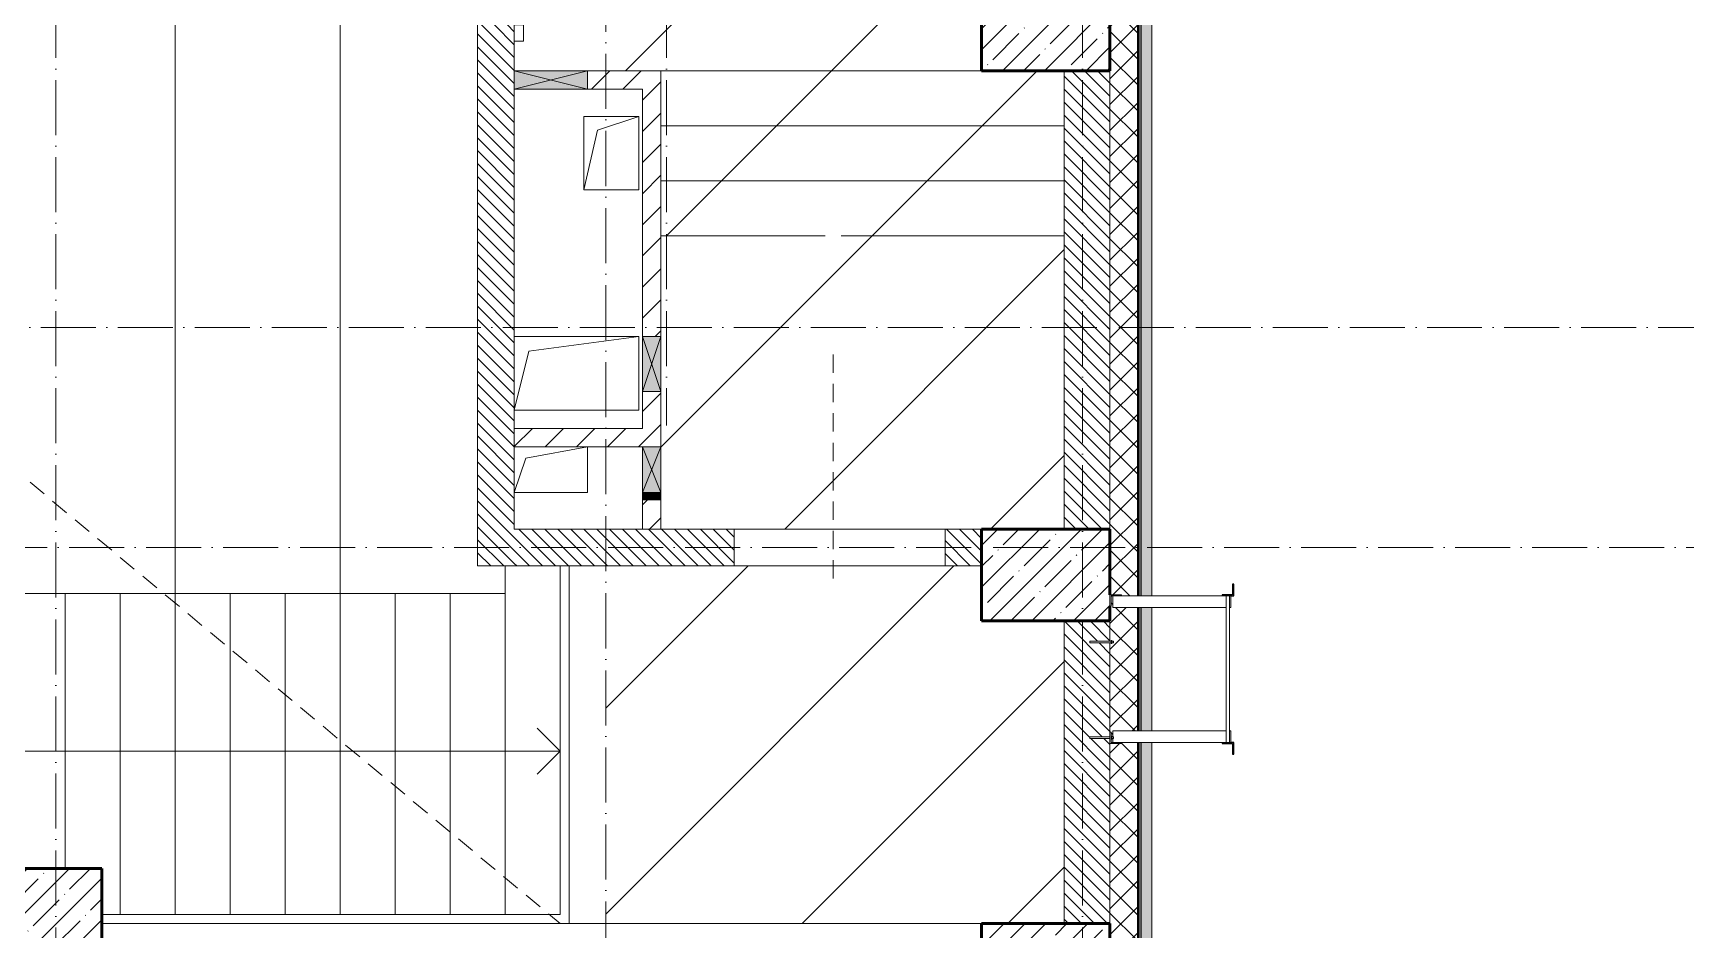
# Model space of a CAD drawing. Header units: millimetres. Extents: x -17017 to 628417, y -109036 to 199237.
# Drawn here: x 534393 to 543410, y 165281 to 170170 of the extents above; entities that cross this region are included whole.
import ezdxf

# ---------------------------------------------------------------- set-up
doc = ezdxf.new("R2010")
doc.units = ezdxf.units.MM
doc.linetypes.add('200_ШТРИХ_ш1п0_6_', pattern=[160, 100, -60])
doc.linetypes.add('50_200_ШТРИХ_1Т_ш5_п1_п1_', pattern=[700, 500, -100, 0, -100])
for name, color, linetype, lineweight in [('3.1) ЖБ окна 1.2 м', 102, 'Continuous', 30), ('A-DETL-____-OTLN-3', 7, '200_ШТРИХ_ш1п0_6_', 9), ('A-DETL-GENF-OTLN', 7, 'Continuous', 9), ('A-DOOR-____-MCUT', 7, 'Continuous', 13), ('A-DOOR-____-OTLN', 7, 'Continuous', 9), ('A-FLOR-____-OTLN', 7, 'Continuous', 9), ('A-GENM-____-MCUT', 7, 'Continuous', 25), ('A-GENM-____-OTLN', 7, 'Continuous', 9), ('A-GLAZ-____-OTLN', 7, 'Continuous', 9), ('A-WALL-____-MCUT', 7, 'Continuous', 13), ('A-WALL-____-MCUT-1', 7, 'Continuous', 9), ('A-WALL-____-PATT-1', 7, 'Continuous', 9), ('A-WALL-FNSH-MCUT-1', 7, 'Continuous', 9), ('E-ELEC-EQPM-OTLN', 7, 'Continuous', 9), ('I-WALL-____-OTLN', 7, 'Continuous', 9), ('S-COLS-____-MCUT', 7, 'Continuous', 50), ('S-COLS-____-OTLN', 7, 'Continuous', 9), ('S-GRID-____-OTLN-1', 7, '50_200_ШТРИХ_1Т_ш5_п1_п1_', 9), ('S-STRS-____-OTLN-1', 7, 'Continuous', 9), ('стяжа', 7, 'Continuous', 30)]:
    doc.layers.add(name, color=color, linetype=linetype, lineweight=lineweight)
for name, color, linetype, lineweight, true_color in [('A-DETL-GENF-OTLN-3', 9, 'Continuous', 9, 0x808080), ('A-DETL-GENF-OTLN-4', 9, '200_ШТРИХ_ш1п0_6_', 9, 0x808080), ('A-GLAZ-____-OTLN-1', 7, 'Continuous', 9, 0xc0c0c0)]:
    doc.layers.add(name, color=color, linetype=linetype, lineweight=lineweight, true_color=true_color)
pattern_1 = [(45, (473308.1, 27070.75), (-561.266, 561.266), [])]
pattern_2 = [(135, (516567.8, 90784.41), (-35.35534, -35.35534), [])]
pattern_3 = [(45, (516567.8, 90784.41), (-84.85281, 84.85281), [])]

# ---------------------------------------------------------------- blocks, each defined once
blk = doc.blocks.new('BSC_Колонна _Прямоугольная - 500х700-25279857-АР1_План отверстий 2 этажа в осях 1-64_Ю-ЯЯ')
at = {"layer": 'S-COLS-____-OTLN'}
h = blk.add_hatch(dxfattribs=at)
h.set_pattern_fill('FP_17', color=256, style=0, pattern_type=2)
h.set_pattern_definition([(315, (-76431.04, 23350), (114.04925, 114.04925), []), (315, (-76431.04, 23235.95), (114.04925, 114.04925), [201.613, -40.323, 3.353, -36.97])])
h.paths.add_polyline_path([(-250, -54.2), (-250, -350), (250, -350), (250, 350), (-250, 350)], flags=0)
at = {"layer": 'S-COLS-____-MCUT'}
for p, q in [((250, 350), (-250, 350)), ((-250, 350), (-250, -350)), ((250, -350), (250, 350)), ((-250, -350), (-170, -350)), ((-107, -350), (250, -350))]:
    blk.add_line(p, q, dxfattribs=at)
blk = doc.blocks.new('BSC_Колонна _Прямоугольная - 500х800-V66-АР1_План отверстий 2 этажа в осях 1-64_Ю-ЯЯ')
at = {"layer": 'S-COLS-____-OTLN'}
h = blk.add_hatch(dxfattribs=at)
h.set_pattern_fill('FP_77', color=256, style=0, pattern_type=2)
h.set_pattern_definition([(45, (-17950, -74431.04), (-114.04925, 114.04925), []), (45, (-17835.95, -74431.04), (-114.04925, 114.04925), [201.613, -40.323, 3.353, -36.97])])
h.paths.add_polyline_path([(-250, -400), (250, -400), (250, 400), (-250, 400)], flags=0)
at = {"layer": 'S-COLS-____-MCUT'}
for p, q in [((250, 400), (-250, 400)), ((-250, 400), (-250, -400)), ((250, -400), (250, 400)), ((-250, -400), (250, -400))]:
    blk.add_line(p, q, dxfattribs=at)
blk = doc.blocks.new('BSC_Колонна _Прямоугольная - 500х700-25976089-АР1_План отверстий 2 этажа в осях 1-64_Ю-ЯЯ')
at = {"layer": 'S-COLS-____-OTLN'}
h = blk.add_hatch(dxfattribs=at)
h.set_pattern_fill('FP_78', color=256, style=0, pattern_type=2)
h.set_pattern_definition([(315, (-74281.04, 23350), (114.04925, 114.04925), []), (315, (-74281.04, 23235.95), (114.04925, 114.04925), [201.613, -40.323, 3.353, -36.97])])
h.paths.add_polyline_path([(-250, -350), (250, -350), (250, 350), (-250, 350)], flags=0)
at = {"layer": 'S-COLS-____-MCUT'}
for p, q in [((250, 350), (-250, 350)), ((-250, 350), (-250, -350)), ((250, -350), (250, 350)), ((-250, -350), (250, -350))]:
    blk.add_line(p, q, dxfattribs=at)
blk = doc.blocks.new('BSC_Колонна _Прямоугольная - 500х700-V68-АР1_План отверстий 2 этажа в осях 1-64_Ю-ЯЯ')
at = {"layer": 'S-COLS-____-OTLN'}
h = blk.add_hatch(dxfattribs=at)
h.set_pattern_fill('FP_80', color=256, style=0, pattern_type=2)
h.set_pattern_definition([(315, (-79431.04, 23350), (114.04925, 114.04925), []), (315, (-79431.04, 23235.95), (114.04925, 114.04925), [201.613, -40.323, 3.353, -36.97])])
h.paths.add_polyline_path([(-250, -350), (250, -350), (250, 350), (-250, 350)], flags=0)
at = {"layer": 'S-COLS-____-MCUT'}
for p, q in [((250, 350), (-250, 350)), ((-250, 350), (-250, -350)), ((250, -350), (250, 350)), ((-250, -350), (250, -350))]:
    blk.add_line(p, q, dxfattribs=at)
blk = doc.blocks.new('DM_Штора_Противопожарная_Doormaster_EI-60 - ш_3000 х в_1200-27470059-АР1_План отверстий 2 этажа в осях 1-64_Ю-ЯЯ')
at = {"layer": 'A-DOOR-____-MCUT'}
for p, q in [((-1465, -100), (-1375, -100)), ((-1465, -150), (-1465, -100)), ((-1375, -150), (-1465, -150)), ((-1375, -100), (-1375, -150)), ((-1375, -125), (1625, -125)), ((1625, -100), (1715, -100)), ((1625, -150), (1625, -100)), ((1715, -150), (1625, -150)), ((1715, -100), (1715, -150))]:
    blk.add_line(p, q, dxfattribs=at)
at = {"layer": 'E-ELEC-EQPM-OTLN'}
for p, q in [((1915, -180), (1915, -100)), ((1915, -100), (2015, -100)), ((2015, -180), (1915, -180)), ((2015, -100), (2015, -180))]:
    blk.add_line(p, q, dxfattribs=at)
blk = doc.blocks.new('AR_Отверстие прямоугольное _в плите_ - AR_Отверстие прямоугольное _в плите_-30459858-АР1_План отверстий 2 этажа в осях 1-64_Ю-ЯЯ')
at = {"layer": 'A-GENM-____-OTLN'}
for p, q in [((-137.5, 62.5), (200, 125)), ((200, -125), (200, 125)), ((-200, -125), (-137.5, 62.5)), ((-200, -125), (200, -125))]:
    blk.add_line(p, q, dxfattribs=at)
blk = doc.blocks.new('AR_Отверстие прямоугольное _в плите_ - AR_Отверстие прямоугольное _в плите_-30553352-АР1_План отверстий 2 этажа в осях 1-64_Ю-ЯЯ')
at = {"layer": 'A-GENM-____-OTLN'}
for p, q in [((340, 200), (-340, 200)), ((-260, 120), (340, 200)), ((340, -200), (340, 200)), ((-340, -200), (-260, 120)), ((-340, -200), (340, -200))]:
    blk.add_line(p, q, dxfattribs=at)
blk = doc.blocks.new('AR_Отверстие прямоугольное _в плите_ - AR_Отверстие прямоугольное _в плите_-V197-АР1_План отверстий 2 этажа в осях 1-64_Ю-ЯЯ')
at = {"layer": 'A-GENM-____-OTLN'}
for p, q in [((150, 200), (-150, 200)), ((-150, 200), (-150, -200)), ((-75, 125), (150, 200)), ((150, -200), (150, 200)), ((-150, -200), (-75, 125)), ((-150, -200), (150, -200))]:
    blk.add_line(p, q, dxfattribs=at)
blk = doc.blocks.new('ЛМ_Уголок_ГОСТ 8509-93 - L 63х63x6-29176215-АР1_План отверстий 2 этажа в осях 1-64_Ю-ЯЯ')
at = {"layer": 'A-GENM-____-MCUT'}
for p, q in [((24375, 76381), (24369, 76381)), ((24369, 76381), (24369, 76324)), ((24375, 76318), (24375, 76381)), ((24369, 76324), (24312, 76324)), ((24312, 76324), (24312, 76318)), ((24360, 76318), (24375, 76318))]:
    blk.add_line(p, q, dxfattribs=at)
blk = doc.blocks.new('ЛМ_Уголок_ГОСТ 8509-93 - L 63х63x6-29176216-АР1_План отверстий 2 этажа в осях 1-64_Ю-ЯЯ')
at = {"layer": 'A-GENM-____-MCUT'}
for p, q in [((24312, 75518), (24312, 75512)), ((24312, 75512), (24369, 75512)), ((24375, 75518), (24360, 75518)), ((24369, 75512), (24369, 75455)), ((24375, 75455), (24375, 75518)), ((24369, 75455), (24375, 75455))]:
    blk.add_line(p, q, dxfattribs=at)
blk = doc.blocks.new('Анкер клиновой - Анкер клиновой МКТ V-A 10-10-15_115-14811140-АР1_План отверстий 2 этажа в осях 1-64_Ю-ЯЯ')
at = {"layer": 'A-GENM-____-OTLN'}
for p, q in [((23706, 76071), (23591, 76071)), ((23591, 76061), (23591, 76071)), ((23591, 76061), (23706, 76061)), ((23710, 76074), (23706, 76074)), ((23706, 76058), (23706, 76074)), ((23706, 76074), (23706, 76071.7)), ((23706, 76060.4), (23706, 76058)), ((23706, 76058), (23710, 76058)), ((23710, 76071.7), (23710, 76074)), ((23710, 76074), (23710, 76058)), ((23720, 76071), (23710, 76071)), ((23710, 76061), (23720, 76061)), ((23710, 76058), (23710, 76060.4)), ((23720, 76071), (23720, 76061))]:
    blk.add_line(p, q, dxfattribs=at)
blk = doc.blocks.new('Анкер клиновой - Анкер клиновой МКТ V-A 10-10-15_115-V201-АР1_План отверстий 2 этажа в осях 1-64_Ю-ЯЯ')
at = {"layer": 'A-GENM-____-OTLN'}
for p, q in [((23700, 75550), (23591, 75550)), ((23591, 75540), (23591, 75550)), ((23591, 75540), (23700, 75540)), ((23710, 75553), (23706, 75553)), ((23706, 75537), (23710, 75537)), ((23710, 75550.7), (23710, 75553)), ((23710, 75553), (23710, 75537)), ((23720, 75550), (23710, 75550)), ((23710, 75540), (23720, 75540)), ((23710, 75537), (23710, 75539.4)), ((23720, 75550), (23720, 75540))]:
    blk.add_line(p, q, dxfattribs=at)
blk = doc.blocks.new('ЛМ_Арматурный стержень_ГОСТ 5781-82 - Ø 18 А240-29172526-АР1_План отверстий 2 этажа в осях 1-64_Ю-ЯЯ')
at = {"layer": 'A-GENM-____-OTLN'}
for p, q in [((24334, 76318), (24334, 75518)), ((24334, 76318), (24343, 76318)), ((24343, 76318), (24352, 76318)), ((24352, 75518), (24352, 76318)), ((24343, 75518), (24334, 75518)), ((24352, 75518), (24343, 75518))]:
    blk.add_line(p, q, dxfattribs=at)
blk = doc.blocks.new('ЛМ_Уголок_ГОСТ 8509-93 - L 63х63x6-29171483-АР1_План отверстий 2 этажа в осях 1-64_Ю-ЯЯ')
at = {"layer": 'A-GENM-____-OTLN'}
for p, q in [((23700, 76324), (23700, 76261)), ((23763, 76324), (23700, 76324)), ((23706, 76261), (23706, 76318)), ((23706, 76318), (23763, 76318)), ((23763, 76318), (23763, 76324)), ((23700, 76261), (23706, 76261))]:
    blk.add_line(p, q, dxfattribs=at)
blk = doc.blocks.new('ЛМ_Уголок_ГОСТ 8509-93 - L 63х63x6-29171484-АР1_План отверстий 2 этажа в осях 1-64_Ю-ЯЯ')
at = {"layer": 'A-GENM-____-OTLN'}
for p, q in [((23706, 75575), (23700, 75575)), ((23700, 75575), (23700, 75512)), ((23706, 75518), (23706, 75575)), ((23700, 75512), (23763, 75512)), ((23763, 75518), (23706, 75518)), ((23763, 75512), (23763, 75518))]:
    blk.add_line(p, q, dxfattribs=at)
blk = doc.blocks.new('ЛМ_Уголок_ГОСТ 8509-93 - L 63х63x6-30750527-АР1_План отверстий 2 этажа в осях 1-64_Ю-ЯЯ')
at = {"layer": 'A-GENM-____-OTLN'}
for p, q in [((0, 45.2), (0, -17.8)), ((619, 45.2), (0, 45.2)), ((645, 45.2), (637, 45.2)), ((645, -17.8), (645, 45.2)), ((48, -17.8), (619, -17.8)), ((637, -17.8), (645, -17.8))]:
    blk.add_line(p, q, dxfattribs=at)
blk = doc.blocks.new('ЛМ_Уголок_ГОСТ 8509-93 - L 63х63x6-30750528-АР1_План отверстий 2 этажа в осях 1-64_Ю-ЯЯ')
at = {"layer": 'A-GENM-____-OTLN'}
for p, q in [((0, 17.8), (0, -4.4)), ((619, 17.8), (48, 17.8)), ((645, 17.8), (637, 17.8)), ((645, -45.2), (645, 17.8)), ((0, -14), (0, -45.2)), ((0, -45.2), (619, -45.2)), ((637, -45.2), (645, -45.2))]:
    blk.add_line(p, q, dxfattribs=at)
blk = doc.blocks.new('Отлив_СКБ1 - Отлив_Фасады на кровле-32719945-АР1_План отверстий 2 этажа в осях 1-64_Ю-ЯЯ')
at = {"layer": 'A-GLAZ-____-OTLN-1'}
h = blk.add_hatch(color=256, dxfattribs=at)
h.paths.add_polyline_path([(17312, 170), (17254, 228), (9745, 228), (9745, 170), (14782, 170), (14782, 204), (16582, 204), (16582, 170), (17141.2, 170)], flags=0)
h.paths.add_polyline_path([(9682, 228), (9008, 228), (9008, 170), (9682, 170)], flags=0)
h.paths.add_polyline_path([(8945, 170), (8945, 228), (40.2, 228), (40.2, 170), (8665.5, 170)], flags=0)
h.paths.add_polyline_path([(17.6, 170), (17.6, 228), (2, 228), (2, 170)], flags=0)
at = {"layer": 'A-GLAZ-____-OTLN'}
for p, q in [((8945, 228), (40.2, 228)), ((9682, 228), (9008, 228)), ((17254, 228), (9745, 228))]:
    blk.add_line(p, q, dxfattribs=at)
blk = doc.blocks.new('AR_Отверстие прямоугольное _в стене__БезПР - AR_Отверстие прямоугольное _в стене__БезПР-36428168-АР1_План отверстий 2 этажа в осях 1-64_Ю-ЯЯ')
at = {"layer": 'A-GLAZ-____-OTLN'}
blk.add_hatch(color=256, dxfattribs=at).paths.add_polyline_path([(-75, 5.2), (-75, -50), (-35, -50), (-35, 50), (-75, 50)], flags=0)
at = {"layer": 'A-DETL-GENF-OTLN'}
for p, q in [((-75, -50), (-75, 50)), ((-75, 50), (-35, 50)), ((-75, 50), (-35, 23.3)), ((-35, 50), (-75, 50)), ((-75, 50), (-75, -50)), ((-35, -23.3), (-75, -50)), ((-35, -50), (-75, -50)), ((-75, -50), (-35, -50))]:
    blk.add_line(p, q, dxfattribs=at)
blk = doc.blocks.new('AR_Отверстие прямоугольное _в стене_ - AR_Отверстие прямоугольное _в стене__ОВ-36808692-АР1_План отверстий 2 этажа в осях 1-64_Ю-ЯЯ')
at = {"layer": 'A-GLAZ-____-OTLN'}
blk.add_hatch(color=256, dxfattribs=at).paths.add_polyline_path([(-200, 50), (-200, -50), (200, -50), (200, 50)], flags=0)
at = {"layer": 'A-DETL-GENF-OTLN'}
for p, q in [((-200, -50), (-200, 50)), ((-200, 50), (200, 50)), ((200, 50), (-200, -50)), ((-200, 50), (200, -50)), ((200, 50), (-200, 50)), ((-200, 50), (-200, -50)), ((200, 50), (200, -50)), ((200, -50), (200, 50)), ((200, -50), (-200, -50)), ((-200, -50), (200, -50))]:
    blk.add_line(p, q, dxfattribs=at)
blk = doc.blocks.new('AR_Отверстие прямоугольное _в стене__БезПР - AR_Отверстие прямоугольное _в стене__БезПР-36428146-АР1_План отверстий 2 этажа в осях 1-64_Ю-ЯЯ')
at = {"layer": 'A-GLAZ-____-OTLN'}
blk.add_hatch(color=256, dxfattribs=at).paths.add_polyline_path([(-125, 50), (-125, -50), (125, -50), (125, 50)], flags=0)
at = {"layer": 'A-DETL-GENF-OTLN'}
for p, q in [((-125, -50), (-125, 50)), ((-125, 50), (125, 50)), ((125, 50), (-125, -50)), ((-125, 50), (125, -50)), ((125, 50), (-125, 50)), ((-125, 50), (-125, -50)), ((125, 50), (125, -50)), ((125, -50), (125, 50)), ((125, -50), (-125, -50)), ((-125, -50), (125, -50))]:
    blk.add_line(p, q, dxfattribs=at)
blk = doc.blocks.new('AR_Отверстие прямоугольное _в стене__БезПР - AR_Отверстие прямоугольное _в стене__БезПР-36428966-АР1_План отверстий 2 этажа в осях 1-64_Ю-ЯЯ')
at = {"layer": 'A-GLAZ-____-OTLN'}
blk.add_hatch(color=256, dxfattribs=at).paths.add_polyline_path([(-150, 50), (-150, -50), (150, -50), (150, 50)], flags=0)
at = {"layer": 'A-DETL-GENF-OTLN'}
for p, q in [((-150, -50), (-150, 50)), ((-150, 50), (150, 50)), ((150, 50), (-150, -50)), ((-150, 50), (150, -50)), ((150, 50), (-150, 50)), ((-150, 50), (-150, -50)), ((150, 50), (150, -50)), ((150, -50), (150, 50)), ((150, -50), (-150, -50)), ((-150, -50), (150, -50))]:
    blk.add_line(p, q, dxfattribs=at)
at = {"layer": 'A-GLAZ-____-OTLN'}
blk.add_line((150, 50), (-150, 50), dxfattribs=at)
blk = doc.blocks.new('DET_L_Имитация разреза_ISO2-5 - Вправо-36813819-АР1_План отверстий 2 этажа в осях 1-64_Ю-ЯЯ')
at = {"layer": 'A-DETL-GENF-OTLN-4'}
blk.add_line((143.1, 0), (1368, 0), dxfattribs=at)
blk = doc.blocks.new('2этаж')
at = {"layer": 'S-GRID-____-OTLN-1', "color": 251, "ltscale": 0.6, "true_color": 0x636466}
for p, q in [((2358.3, 549908.8), (2358.3, 511907.5)), ((5688.3, 549908.8), (5688.3, 536263.3)), ((7958.3, 549908.8), (7958.3, 525691.4)), ((5358.3, 549630.9), (5358.3, 511907.5)), ((31562.9, 536797), (-20260.4, 536797)), ((17013.3, 535597), (-20260.4, 535597))]:
    blk.add_line(p, q, dxfattribs=at)

msp = doc.modelspace()

# ---------------------------------------------------------------- hatches: boundary and pattern name
at = {"layer": 'A-WALL-____-PATT-1'}
h = msp.add_hatch(dxfattribs=at)
h.set_pattern_fill('FP_1', color=256, style=0, pattern_type=2)
h.set_pattern_definition([(45, (516567.8, 90784.41), (-70.71068, 70.71068), []), (135, (516567.8, 90784.41), (-70.71068, -70.71068), [])])
h.paths.add_polyline_path([(540267.8, 158715.5), (540417.8, 158715.5), (540417.8, 159465.5), (540273.8, 159465.5), (540273.8, 159390.5), (540267.8, 159390.5), (540267.8, 159309.9)], flags=0)
h.paths.add_polyline_path([(540417.8, 161265.5), (540417.8, 166302.5), (540330.8, 166302.5), (540330.8, 166296.5), (540267.8, 166296.5), (540267.8, 161340.5), (540273.8, 161340.5), (540273.8, 161265.5), (540413.9, 161265.5)], flags=0)
h.paths.add_polyline_path([(540273.8, 166302.5), (540282.8, 166302.5), (540282.8, 166324.5), (540273.8, 166323.8)], flags=0)
h.paths.add_polyline_path([(540277.8, 166334.5), (540282.8, 166335.1), (540283.6, 166365.5), (540417.8, 166365.5), (540417.8, 167039.5), (540282.8, 167039.5), (540282.8, 167102.5), (540273.8, 167102.5), (540273.8, 167045.5), (540267.8, 167045.5), (540267.8, 166855.5), (540287.8, 166854.8), (540287.8, 166845.5), (540267.8, 166844.8), (540267.8, 166359.5), (540273.8, 166359.5), (540273.8, 166335.1), (540277.8, 166335.1)], flags=0)
h.paths.add_polyline_path([(540330.8, 167102.5), (540417.8, 167102.5), (540417.8, 176465.5), (540267.8, 176465.5), (540267.8, 167108.5), (540330.8, 167108.5)], flags=0)
h = msp.add_hatch(dxfattribs=at)
h.set_pattern_fill('FP_6', color=256, style=0, pattern_type=2)
h.set_pattern_definition(pattern_2)
h.paths.add_polyline_path([(537017.8, 167265.5), (537017.8, 170215.5), (536817.8, 170215.5), (536817.8, 167265.5)], flags=0)
h.paths.add_polyline_path([(536817.8, 173215.5), (537017.8, 173215.5), (537017.8, 176215.5), (536817.8, 176215.5), (536817.8, 173305.5)], flags=0)
h = msp.add_hatch(dxfattribs=at)
h.set_pattern_fill('FP_4', color=256, style=0, pattern_type=2)
h.set_pattern_definition(pattern_3)
h.paths.add_polyline_path([(537717.8, 169865.5), (537717.8, 169965.5), (537417.8, 169965.5), (537417.8, 169865.5)], flags=0)
h = msp.add_hatch(dxfattribs=at)
h.set_pattern_fill('FP_4', color=256, style=0, pattern_type=2)
h.set_pattern_definition(pattern_3)
h.paths.add_polyline_path([(537762.6, 167465.5), (537817.8, 167465.5), (537817.8, 167625.5), (537717.8, 167625.5), (537717.8, 167465.5)], flags=0)
h.paths.add_polyline_path([(537717.8, 167915.5), (537817.8, 167915.5), (537817.8, 168215.5), (537717.8, 168215.5), (537717.8, 168015.5)], flags=0)
h.paths.add_polyline_path([(537743.4, 168515.5), (537817.8, 168515.5), (537817.8, 169965.5), (537717.8, 169965.5), (537717.8, 168515.5)], flags=0)
h = msp.add_hatch(dxfattribs=at)
h.set_pattern_fill('FP_6', color=256, style=0, pattern_type=2)
h.set_pattern_definition(pattern_2)
h.paths.add_polyline_path([(540267.8, 167465.5), (540267.8, 169965.5), (540017.8, 169965.5), (540017.8, 167465.5)], flags=0)
h = msp.add_hatch(dxfattribs=at)
h.set_pattern_fill('FP_4', color=256, style=0, pattern_type=2)
h.set_pattern_definition(pattern_3)
h.paths.add_polyline_path([(537017.8, 167915.5), (537717.8, 167915.5), (537717.8, 168015.5), (537017.8, 168015.5)], flags=0)
h = msp.add_hatch(dxfattribs=at)
h.set_pattern_fill('FP_6', color=256, style=0, pattern_type=2)
h.set_pattern_definition(pattern_2)
h.paths.add_polyline_path([(539530.1, 167265.5), (539567.8, 167265.5), (539567.8, 167465.5), (539367.8, 167465.5), (539367.8, 167265.5)], flags=0)
h.paths.add_polyline_path([(538217.8, 167265.5), (538217.8, 167465.5), (537017.8, 167465.5), (537017.8, 167265.5), (537762.6, 167265.5)], flags=0)
h = msp.add_hatch(dxfattribs=at)
h.set_pattern_fill('FP_6', color=256, style=0, pattern_type=2)
h.set_pattern_definition(pattern_2)
h.paths.add_polyline_path([(540267.8, 165315.5), (540267.8, 166324.5), (540158.8, 166325.1), (540158.8, 166334.5), (540267.8, 166334.5), (540267.8, 166845.5), (540158.8, 166846.1), (540158.8, 166855.5), (540267.8, 166855.5), (540267.8, 166965.5), (540017.8, 166965.5), (540017.8, 165315.5)], flags=0)
at = {"layer": 'стяжа', "true_color": 0xf8991e}
h = msp.add_hatch(dxfattribs=at)
h.set_pattern_fill('ANSI31', color=30, scale=250)
h.set_pattern_definition(pattern_1)
h.paths.add_polyline_path([(540017.8, 172815.5), (537847.8, 172815.5), (537847.8, 169965.5), (539567.8, 169965.5), (539567.8, 170465.5), (540017.8, 170465.5)])
h.paths.add_polyline_path([(537847.8, 172815.5), (537517.8, 172815.5), (537517.8, 169965.5), (537847.8, 169965.5)])
h.paths.add_polyline_path([(537517.8, 172815.5), (537042.8, 172815.5), (537042.8, 170215.5), (537067.8, 170215.5), (537067.8, 170125.5), (537017.8, 170125.5), (537017.8, 169965.5), (537417.8, 169965.5), (537517.8, 169965.5)])
h.paths.add_polyline_path([(537847.8, 176215.5), (537517.8, 176215.5), (537517.8, 172815.5), (537847.8, 172815.5)])
h.paths.add_polyline_path([(537517.8, 176215.5), (537017.8, 176215.5), (537017.8, 173605.5), (537097.8, 173605.5), (537097.8, 173505.5), (537017.8, 173505.5), (537017.8, 173305.5), (537067.8, 173305.5), (537067.8, 173215.5), (537064.5, 172815.5), (537517.8, 172815.5)])
h.paths.add_polyline_path([(540017.8, 175965.5), (539567.8, 175965.5), (539567.8, 176215.5), (537847.8, 176215.5), (537847.8, 172815.5), (540017.8, 172815.5), (540017.8, 172965.5), (539567.8, 172965.5), (539567.8, 173465.5), (540017.8, 173465.5)])
h.paths.add_polyline_path([(540017.8, 169365.5), (537847.8, 169365.5), (537847.8, 168565.5), (540017.8, 168565.5)])
h.paths.add_polyline_path([(540017.8, 168565.5), (537847.8, 168565.5), (537847.8, 168031.7), (537817.8, 167915.5), (537817.8, 167665.5), (537817.8, 167625.5), (537817.8, 167465.5), (538217.8, 167465.5), (539367.8, 167465.5), (539567.8, 167465.5), (540017.8, 167465.5)])
h.paths.add_polyline_path([(540017.8, 169965.5), (539567.8, 169965.5), (537847.8, 169965.5), (537847.8, 169665.5), (540017.8, 169665.5)])
h.paths.add_polyline_path([(540017.8, 169665.5), (537847.8, 169665.5), (537847.8, 169365.5), (540017.8, 169365.5)])
h.paths.add_polyline_path([(537576.4, 170568.4), (539254, 170568.4), (539254, 171768.4), (537576.4, 171768.4)], flags=9)
at = {"layer": 'стяжа'}
h = msp.add_hatch(dxfattribs=at)
h.set_pattern_fill('ANSI31', color=5, scale=250)
h.set_pattern_definition(pattern_1)
h.paths.add_polyline_path([(540017.8, 166965.5), (539567.8, 166965.5), (539567.8, 167265.5), (539367.8, 167265.5), (538217.8, 167265.5), (537517.8, 167265.5), (537517.8, 165315.5), (539567.8, 165315.5), (540017.8, 165315.5)])

# ---------------------------------------------------------------- linework, layer by layer
at = {"layer": 'A-DETL-____-OTLN-3'}
msp.add_line((524167.8, 176215.5), (537267.8, 165315.5), dxfattribs=at)
at = {"layer": 'A-FLOR-____-OTLN'}
for p, q in [((537397.8, 169715.5), (537697.8, 169715.5)), ((537397.8, 169315.5), (537397.8, 169715.5)), ((537697.8, 169715.5), (537697.8, 169315.5)), ((537697.8, 169315.5), (537397.8, 169315.5)), ((537017.8, 168515.5), (537697.8, 168515.5)), ((537697.8, 168515.5), (537697.8, 168115.5)), ((537697.8, 168115.5), (537017.8, 168115.5)), ((537417.8, 167915.5), (537417.8, 167665.5)), ((537417.8, 167665.5), (537017.8, 167665.5)), ((537317.8, 167265.5), (537317.8, 165315.5))]:
    msp.add_line(p, q, dxfattribs=at)
at = {"layer": 'A-WALL-____-MCUT'}
for p, q in [((536817.8, 170215.5), (536817.8, 167265.5)), ((537017.8, 169965.5), (537017.8, 170125.5)), ((540017.8, 169965.5), (540017.8, 167465.5)), ((540267.8, 169965.5), (540267.8, 167465.5)), ((537017.8, 167465.5), (537017.8, 169865.5)), ((538217.8, 167465.5), (537017.8, 167465.5)), ((538217.8, 167265.5), (538217.8, 167465.5)), ((539567.8, 167465.5), (539367.8, 167465.5)), ((539367.8, 167465.5), (539367.8, 167265.5)), ((536817.8, 167265.5), (538217.8, 167265.5)), ((539367.8, 167265.5), (539567.8, 167265.5)), ((540017.8, 166965.5), (540017.8, 165315.5)), ((540267.8, 166965.5), (540267.8, 166855.3)), ((540267.8, 166845.6), (540267.8, 166359.5)), ((540267.8, 166296.5), (540267.8, 165315.5))]:
    msp.add_line(p, q, dxfattribs=at)
at = {"layer": 'A-WALL-____-MCUT-1'}
for p, q in [((540423.8, 167102.5), (540423.8, 176714.5)), ((540429.8, 167102.5), (540429.8, 176714.5)), ((540417.8, 166365.5), (540417.8, 167039.5)), ((540423.8, 166365.5), (540423.8, 167039.5)), ((540429.8, 166365.5), (540429.8, 167039.5)), ((540417.8, 161265.5), (540417.8, 166302.5)), ((540423.8, 161265.5), (540423.8, 166302.5)), ((540429.8, 161265.5), (540429.8, 166302.5))]:
    msp.add_line(p, q, dxfattribs=at)
at = {"layer": 'A-WALL-FNSH-MCUT-1'}
for p, q in [((540417.8, 176714.5), (540417.8, 167102.5)), ((540437.8, 167102.5), (540437.8, 176078.5)), ((537817.8, 169965.5), (537417.8, 169965.5)), ((537817.8, 168515.5), (537817.8, 169965.5)), ((537417.8, 169865.5), (537717.8, 169865.5)), ((537717.8, 169865.5), (537717.8, 168515.5)), ((537717.8, 168215.5), (537717.8, 168015.5)), ((537817.8, 167915.5), (537817.8, 168215.5)), ((537717.8, 168015.5), (537017.8, 168015.5)), ((537017.8, 167915.5), (537717.8, 167915.5)), ((537717.8, 167625.5), (537717.8, 167465.5)), ((537817.8, 167465.5), (537817.8, 167625.5)), ((540437.8, 166365.5), (540437.8, 167039.5)), ((540437.8, 161265.5), (540437.8, 166302.5))]:
    msp.add_line(p, q, dxfattribs=at)
at = {"layer": 'I-WALL-____-OTLN'}
for p, q in [((538217.8, 167465.5), (539367.8, 167465.5)), ((539367.8, 167265.5), (538217.8, 167265.5)), ((534767.8, 165315.5), (539567.8, 165315.5))]:
    msp.add_line(p, q, dxfattribs=at)
at = {"layer": 'S-STRS-____-OTLN-1'}
for p, q in [((535167.8, 175965.5), (535167.8, 167115.5)), ((535167.8, 175965.5), (535167.8, 167115.5)), ((536067.8, 175965.5), (536067.8, 167115.5)), ((536067.8, 175965.5), (536067.8, 167115.5)), ((537817.8, 169965.5), (539567.8, 169965.5)), ((537817.8, 169665.5), (540017.8, 169665.5)), ((537817.8, 169665.5), (540017.8, 169665.5)), ((537817.8, 169365.5), (540017.8, 169365.5)), ((537817.8, 169365.5), (540017.8, 169365.5)), ((537817.8, 169065.5), (538714.4, 169065.5)), ((537817.8, 169065.5), (538714.4, 169065.5)), ((538801.2, 169065.5), (540017.8, 169065.5)), ((538801.2, 169065.5), (540017.8, 169065.5)), ((536967.8, 167115.5), (536967.8, 167265.5)), ((537267.8, 167265.5), (537267.8, 165365.5)), ((534267.8, 167115.5), (535167.8, 167115.5)), ((534567.8, 167115.5), (534567.8, 165615.5)), ((534567.8, 167115.5), (534567.8, 165615.5)), ((534867.8, 167115.5), (535167.8, 167115.5)), ((534867.8, 167115.5), (534867.8, 165365.5)), ((534867.8, 167115.5), (534867.8, 165365.5)), ((535167.8, 167115.5), (536067.8, 167115.5)), ((535167.8, 167115.5), (535167.8, 165365.5)), ((535167.8, 167115.5), (535167.8, 165365.5)), ((535467.8, 167115.5), (535467.8, 165365.5)), ((535467.8, 167115.5), (535467.8, 165365.5)), ((535767.8, 167115.5), (536067.8, 167115.5)), ((535767.8, 167115.5), (535767.8, 165365.5)), ((535767.8, 167115.5), (535767.8, 165365.5)), ((536067.8, 167115.5), (536967.8, 167115.5)), ((536067.8, 167115.5), (536067.8, 165365.5)), ((536067.8, 167115.5), (536067.8, 165365.5)), ((536367.8, 167115.5), (536367.8, 165365.5)), ((536367.8, 167115.5), (536367.8, 165365.5)), ((536667.8, 167115.5), (536967.8, 167115.5)), ((536667.8, 167115.5), (536667.8, 165365.5)), ((536667.8, 167115.5), (536667.8, 165365.5)), ((536967.8, 167115.5), (536967.8, 165365.5)), ((536967.8, 167115.5), (536967.8, 165365.5)), ((537267.8, 166255.5), (537142.8, 166380.5)), ((534267.8, 166255.5), (534567.8, 166255.5)), ((534567.8, 166255.5), (534867.8, 166255.5)), ((534867.8, 166255.5), (535167.8, 166255.5)), ((535167.8, 166255.5), (535467.8, 166255.5)), ((535467.8, 166255.5), (535767.8, 166255.5)), ((535767.8, 166255.5), (536067.8, 166255.5)), ((536067.8, 166255.5), (536367.8, 166255.5)), ((536367.8, 166255.5), (536667.8, 166255.5)), ((536667.8, 166255.5), (536967.8, 166255.5)), ((536967.8, 166255.5), (537267.8, 166255.5)), ((537267.8, 166255.5), (537142.8, 166130.5)), ((534767.8, 165365.5), (534867.8, 165365.5)), ((534867.8, 165365.5), (535167.8, 165365.5)), ((535167.8, 165365.5), (535467.8, 165365.5)), ((535467.8, 165365.5), (535767.8, 165365.5)), ((535767.8, 165365.5), (536067.8, 165365.5)), ((536067.8, 165365.5), (536367.8, 165365.5)), ((536367.8, 165365.5), (536667.8, 165365.5)), ((536667.8, 165365.5), (536967.8, 165365.5)), ((536967.8, 165365.5), (537267.8, 165365.5))]:
    msp.add_line(p, q, dxfattribs=at)

# ---------------------------------------------------------------- block references
at = {"layer": '3.1) ЖБ окна 1.2 м'}
msp.add_blockref('2этаж', (532159.5, -368231.5), dxfattribs=at)
at = {"layer": 'A-DETL-GENF-OTLN-3', "rotation": 90}
msp.add_blockref('DET_L_Имитация разреза_ISO2-5 - Вправо-36813819-АР1_План отверстий 2 этажа в осях 1-64_Ю-ЯЯ', (538757.8, 167054.3), dxfattribs=at)
at = {"layer": 'A-DOOR-____-OTLN', "rotation": 89.99999999999991}
msp.add_blockref('DM_Штора_Противопожарная_Doormaster_EI-60 - ш_3000 х в_1200-27470059-АР1_План отверстий 2 этажа в осях 1-64_Ю-ЯЯ', (536917.8, 171590.5), dxfattribs=at)
at = {"layer": 'A-GENM-____-OTLN'}
for name, p in [('AR_Отверстие прямоугольное _в плите_ - AR_Отверстие прямоугольное _в плите_-V197-АР1_План отверстий 2 этажа в осях 1-64_Ю-ЯЯ', (537547.8, 169515.5)), ('AR_Отверстие прямоугольное _в плите_ - AR_Отверстие прямоугольное _в плите_-30553352-АР1_План отверстий 2 этажа в осях 1-64_Ю-ЯЯ', (537357.8, 168315.5)), ('AR_Отверстие прямоугольное _в плите_ - AR_Отверстие прямоугольное _в плите_-30459858-АР1_План отверстий 2 этажа в осях 1-64_Ю-ЯЯ', (537217.8, 167790.5)), ('ЛМ_Уголок_ГОСТ 8509-93 - L 63х63x6-29171483-АР1_План отверстий 2 этажа в осях 1-64_Ю-ЯЯ', (516567.8, 90784.4)), ('ЛМ_Уголок_ГОСТ 8509-93 - L 63х63x6-29176215-АР1_План отверстий 2 этажа в осях 1-64_Ю-ЯЯ', (516567.8, 90784.4)), ('ЛМ_Арматурный стержень_ГОСТ 5781-82 - Ø 18 А240-29172526-АР1_План отверстий 2 этажа в осях 1-64_Ю-ЯЯ', (516567.8, 90784.4)), ('Анкер клиновой - Анкер клиновой МКТ V-A 10-10-15_115-14811140-АР1_План отверстий 2 этажа в осях 1-64_Ю-ЯЯ', (516567.8, 90784.4)), ('Анкер клиновой - Анкер клиновой МКТ V-A 10-10-15_115-V201-АР1_План отверстий 2 этажа в осях 1-64_Ю-ЯЯ', (516567.8, 90784.4)), ('ЛМ_Уголок_ГОСТ 8509-93 - L 63х63x6-29171484-АР1_План отверстий 2 этажа в осях 1-64_Ю-ЯЯ', (516567.8, 90784.4)), ('ЛМ_Уголок_ГОСТ 8509-93 - L 63х63x6-29176216-АР1_План отверстий 2 этажа в осях 1-64_Ю-ЯЯ', (516567.8, 90784.4))]:
    msp.add_blockref(name, p, dxfattribs=at)
at = {"layer": 'A-GENM-____-OTLN', "extrusion": (0, 0, -1), "rotation": 180}
for name, p in [('ЛМ_Уголок_ГОСТ 8509-93 - L 63х63x6-30750527-АР1_План отверстий 2 этажа в осях 1-64_Ю-ЯЯ', (-540282.8, 167084.7)), ('ЛМ_Уголок_ГОСТ 8509-93 - L 63х63x6-30750528-АР1_План отверстий 2 этажа в осях 1-64_Ю-ЯЯ', (-540282.8, 166320.3))]:
    msp.add_blockref(name, p, dxfattribs=at)
at = {"layer": 'A-GLAZ-____-OTLN'}
for name, p, rotation in [('Отлив_СКБ1 - Отлив_Фасады на кровле-32719945-АР1_План отверстий 2 этажа в осях 1-64_Ю-ЯЯ', (540267.8, 176047.5), 269.9999999999997), ('AR_Отверстие прямоугольное _в стене_ - AR_Отверстие прямоугольное _в стене__ОВ-36808692-АР1_План отверстий 2 этажа в осях 1-64_Ю-ЯЯ', (537217.8, 169915.5), 180), ('AR_Отверстие прямоугольное _в стене__БезПР - AR_Отверстие прямоугольное _в стене__БезПР-36428966-АР1_План отверстий 2 этажа в осях 1-64_Ю-ЯЯ', (537767.8, 168365.5), 90), ('AR_Отверстие прямоугольное _в стене__БезПР - AR_Отверстие прямоугольное _в стене__БезПР-36428146-АР1_План отверстий 2 этажа в осях 1-64_Ю-ЯЯ', (537767.8, 167790.5), 90), ('AR_Отверстие прямоугольное _в стене__БезПР - AR_Отверстие прямоугольное _в стене__БезПР-36428168-АР1_План отверстий 2 этажа в осях 1-64_Ю-ЯЯ', (537767.8, 167700.5), 90)]:
    msp.add_blockref(name, p, dxfattribs=dict(at, rotation=rotation))
at = {"layer": 'S-COLS-____-OTLN', "rotation": 89.9999999999999}
for name, p in [('BSC_Колонна _Прямоугольная - 500х700-V68-АР1_План отверстий 2 этажа в осях 1-64_Ю-ЯЯ', (539917.8, 170215.5)), ('BSC_Колонна _Прямоугольная - 500х700-25279857-АР1_План отверстий 2 этажа в осях 1-64_Ю-ЯЯ', (539917.8, 167215.5)), ('BSC_Колонна _Прямоугольная - 500х700-25976089-АР1_План отверстий 2 этажа в осях 1-64_Ю-ЯЯ', (539917.8, 165065.5))]:
    msp.add_blockref(name, p, dxfattribs=at)
at = {"layer": 'S-COLS-____-OTLN'}
msp.add_blockref('BSC_Колонна _Прямоугольная - 500х800-V66-АР1_План отверстий 2 этажа в осях 1-64_Ю-ЯЯ', (534517.8, 165215.5), dxfattribs=at)

doc.saveas('drawing.dxf')
